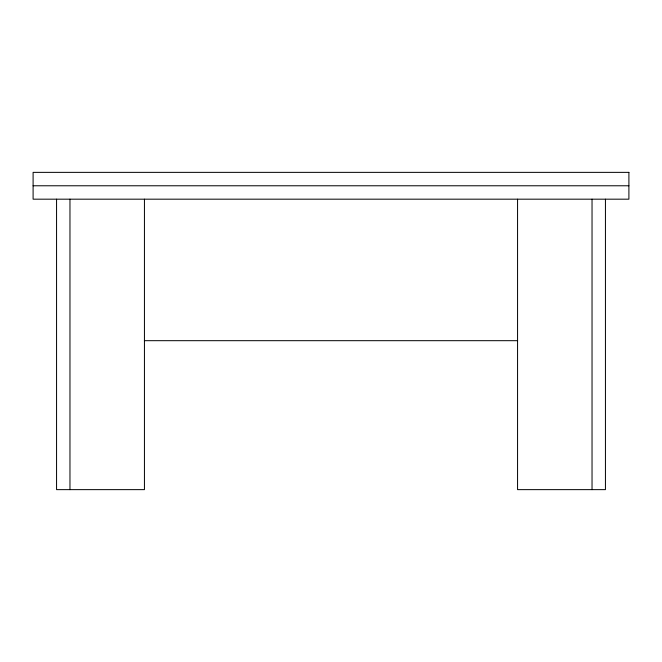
<?xml version="1.0" encoding="UTF-8"?>
<svg xmlns="http://www.w3.org/2000/svg" width="662" height="662" viewBox="0 0 662 662"><rect width="100%" height="100%" fill="white"/><g stroke="black" fill="none" stroke-linecap="round" stroke-linejoin="round"><path stroke-width="0.99" d="M33.1 185.774L628.9 185.774M144.374 340.682L517.626 340.682M605.44 199.179L605.44 489.632L517.56 489.632L517.56 199.179M592.035 199.179L592.035 489.632M144.44 199.179L144.44 489.632L56.56 489.632L56.56 199.179M69.965 199.179L69.965 489.632M628.9 172.368L33.1 172.368L33.1 199.179L628.9 199.179L628.9 172.368"/></g></svg>
